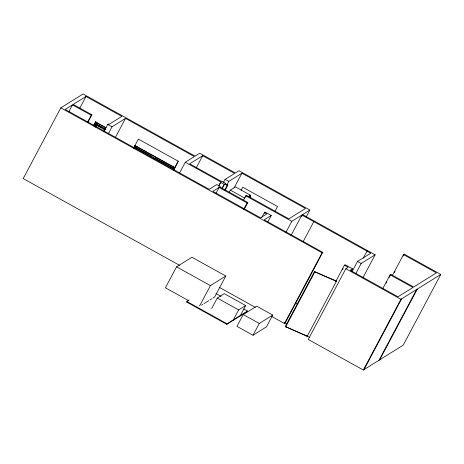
<?xml version="1.0" encoding="UTF-8"?>
<svg xmlns="http://www.w3.org/2000/svg" width="464" height="464" viewBox="0 0 464 464"><rect width="100%" height="100%" fill="white"/><g stroke="black" fill="none" stroke-linecap="round" stroke-linejoin="round"><path stroke-width="0.7" d="M94.888 126.666L96.576 123.621M95.677 127.107L97.365 124.056M95.851 126.927L96.79 125.025L100.508 127.084M306.141 217.059L309.871 210.053L238.983 170.729L235.364 172.985L199.758 153.23L195.077 156.142L83.044 93.989L60.801 107.845L23.2 178.565L179.446 265.251M68.788 111.876L72.512 104.87L91.211 115.246L91.936 114.794L73.237 104.423L85.991 96.477L121.841 116.365L109.086 124.311L108.477 123.969L107.752 124.422L104.029 131.428M79.553 108.582L85.991 96.477M87.487 122.252L91.211 115.246M87.87 122.438L91.936 114.794M93.392 125.814L95.393 122.044L105.815 127.826M93.542 125.721L95.961 121.69L95.294 122.948M94.853 126.446L96.86 122.676M108.303 133.8L112.033 126.794L125.506 118.395L194.358 156.594L185.287 162.243L179.527 173.072M115.345 137.512L125.506 118.395M133.725 147.917L138.411 139.113L178.257 161.217L173.565 170.23M133.719 148.12L135.076 145.568L174.922 167.678M134.467 147.227L135.146 145.951M135.03 148.851L136.387 146.299M135.221 148.753L135.894 147.482M153.178 158.711L153.851 157.441M154.28 159.57L155.37 158.038M154.489 159.442L155.162 158.166L173.118 168.13M172.254 169.499L173.611 166.947M173.571 170.027L178.251 161.223M196.249 167.829L202.687 155.724L234.627 173.443L225.086 179.382L223.393 182.572M218.416 186.093L220.893 181.998L185.287 162.243M218.857 185.82L220.893 181.998M212.883 298.074L214.664 296.966L225.806 276.016L191.968 257.242L176.558 266.841L165.416 287.796L188.599 300.66M216.062 193.157L219.107 187.427L247.115 202.959L247.834 202.513L219.832 186.975L220.441 186.598L216.775 184.562L209.16 189.306L65.192 109.434L72.512 104.87M221.746 188.767L224.559 184.028L227.186 185.49L227.911 185.043L225.278 183.582L225.684 183.326L222.018 181.296L221.612 181.546L189.672 163.827L202.687 155.724M222.186 188.488L224.559 184.028M227.058 184.602L228.752 181.418L241.93 173.211L305.48 208.469L288.834 218.84L246.517 195.361L245.792 195.814L243.426 200.274M224.814 189.95L227.186 185.49M225.197 190.136L227.911 185.043M229.315 192.032L230.335 190.118L235.492 186.905L250.444 195.199L249.765 196.475M234.14 187.862L241.93 173.211M241.077 190.373L242.759 187.224L277.53 206.515L274.845 211.549M189.15 299.924L186.464 301.948L226.768 324.313L247.225 311.57L247.503 311.042L243.728 308.949M245.502 197.275L246.517 195.361M243.728 209.334L247.115 202.959M249.98 197.786L250.659 196.51L249.87 196.075L248.687 196.811M244.447 208.881L247.834 202.513M199.59 305.933L210.395 285.615L225.806 276.016M211.706 308.525L217.28 298.05L224.28 293.689L245.653 305.544L240.079 316.019M261.696 217.651L264.405 212.553L265.124 212.106L271.243 215.499L267.856 221.867M264.445 213.376L265.124 212.106M226.768 324.313L227.047 323.785L247.503 311.042M233.079 320.38L238.647 309.906L245.653 305.544M286.021 232.157L291.775 221.322L301.89 215.023L370.736 253.222L357.5 261.464L352.083 271.66M243.229 314.569L236.959 326.354L252.99 335.246L266.475 326.847L272.745 315.062L256.714 306.165L243.229 314.569L259.26 323.46L272.745 315.062M291.05 235.41L301.89 215.023M301.594 216.485L302.609 214.577L309.871 210.053M252.99 335.246L259.26 323.46M303.294 241.379L313.797 221.63L314.517 221.183M271.805 316.489L284.455 323.507L322.057 252.787L322.776 252.335L264.242 219.861L271.243 215.499M322.776 252.335L285.174 323.054L284.455 323.507M285.25 326.54L314.499 271.533L336.069 280.911L336.412 281.312L307.168 336.319L285.25 326.54L306.82 335.913L309.946 337.647M285.598 326.94L314.841 271.933L314.499 271.533M335.617 281.758L344.421 265.193L345.146 264.747L352.565 268.859L351.207 271.411M342.432 269.839L343.111 268.569M344.421 265.193L348.174 267.276L345.837 268.731L308.235 339.451L363.312 370.011L403.199 345.164L440.8 274.444L404.219 254.144L403.494 254.597L392.318 275.622M363.26 258.146L366.989 251.14L367.708 250.688M355.749 273.69L361.166 263.5L375.127 254.806L302.609 214.577M362.929 277.739L375.127 254.806M382.661 288.823L390.114 274.804L390.839 274.352L413.673 287.025L436.415 272.855L403.494 254.597M386.094 283.272L386.773 282.002M389.145 277.542L390.839 274.352M394.394 272.623L395.073 271.347M403.199 256.058L404.219 254.144M363.312 370.011L400.913 299.286L440.8 274.444M364.049 369.547L401.65 298.828M379.013 360.226L416.62 289.507M379.738 359.774L417.339 289.055M134.792 146.624L134.38 146.879L174.226 168.989M219.107 187.427L212.825 191.336L260.571 217.825L266.858 213.916L264.405 212.553M248.147 196.626L250.444 195.199M249.47 197.246L250.659 196.51M201.625 305.092L202.809 304.355M203.992 303.613L208.736 300.66M209.919 299.924L211.7 298.816M352.565 268.859L350.239 270.309L397.984 296.798L412.948 287.471L390.114 274.804M286.601 324.185L286.996 323.942L284.478 322.55M314.841 271.933L336.412 281.312M225.086 179.382L228.752 181.418M245.792 195.814L291.775 221.322M220.446 182.271L224.112 184.307M230.335 190.118L244.661 198.064M357.5 261.464L361.166 263.5M107.752 124.422L112.033 126.794M95.549 121.945L105.966 127.728M94.853 123.256L105.27 129.038M96.164 124.091L105.827 129.456M134.931 145.661L174.777 167.765M103.6 128.801L104.841 129.491M95.799 124.828L104.858 129.85M136.515 147.825L151.995 156.409M60.801 107.845L322.057 252.787M345.837 268.731L400.913 299.286M295.191 302.888L297.726 304.291M219.298 287.361L255.357 307.359M176.558 266.841L210.395 285.615M216.015 293.573L221.055 296.368M217.28 298.05L238.647 309.906M186.743 301.426L227.047 323.785M306.82 335.913L307.168 336.319M95.938 124.909L95.3 126.196L95.938 124.932"/></g></svg>
